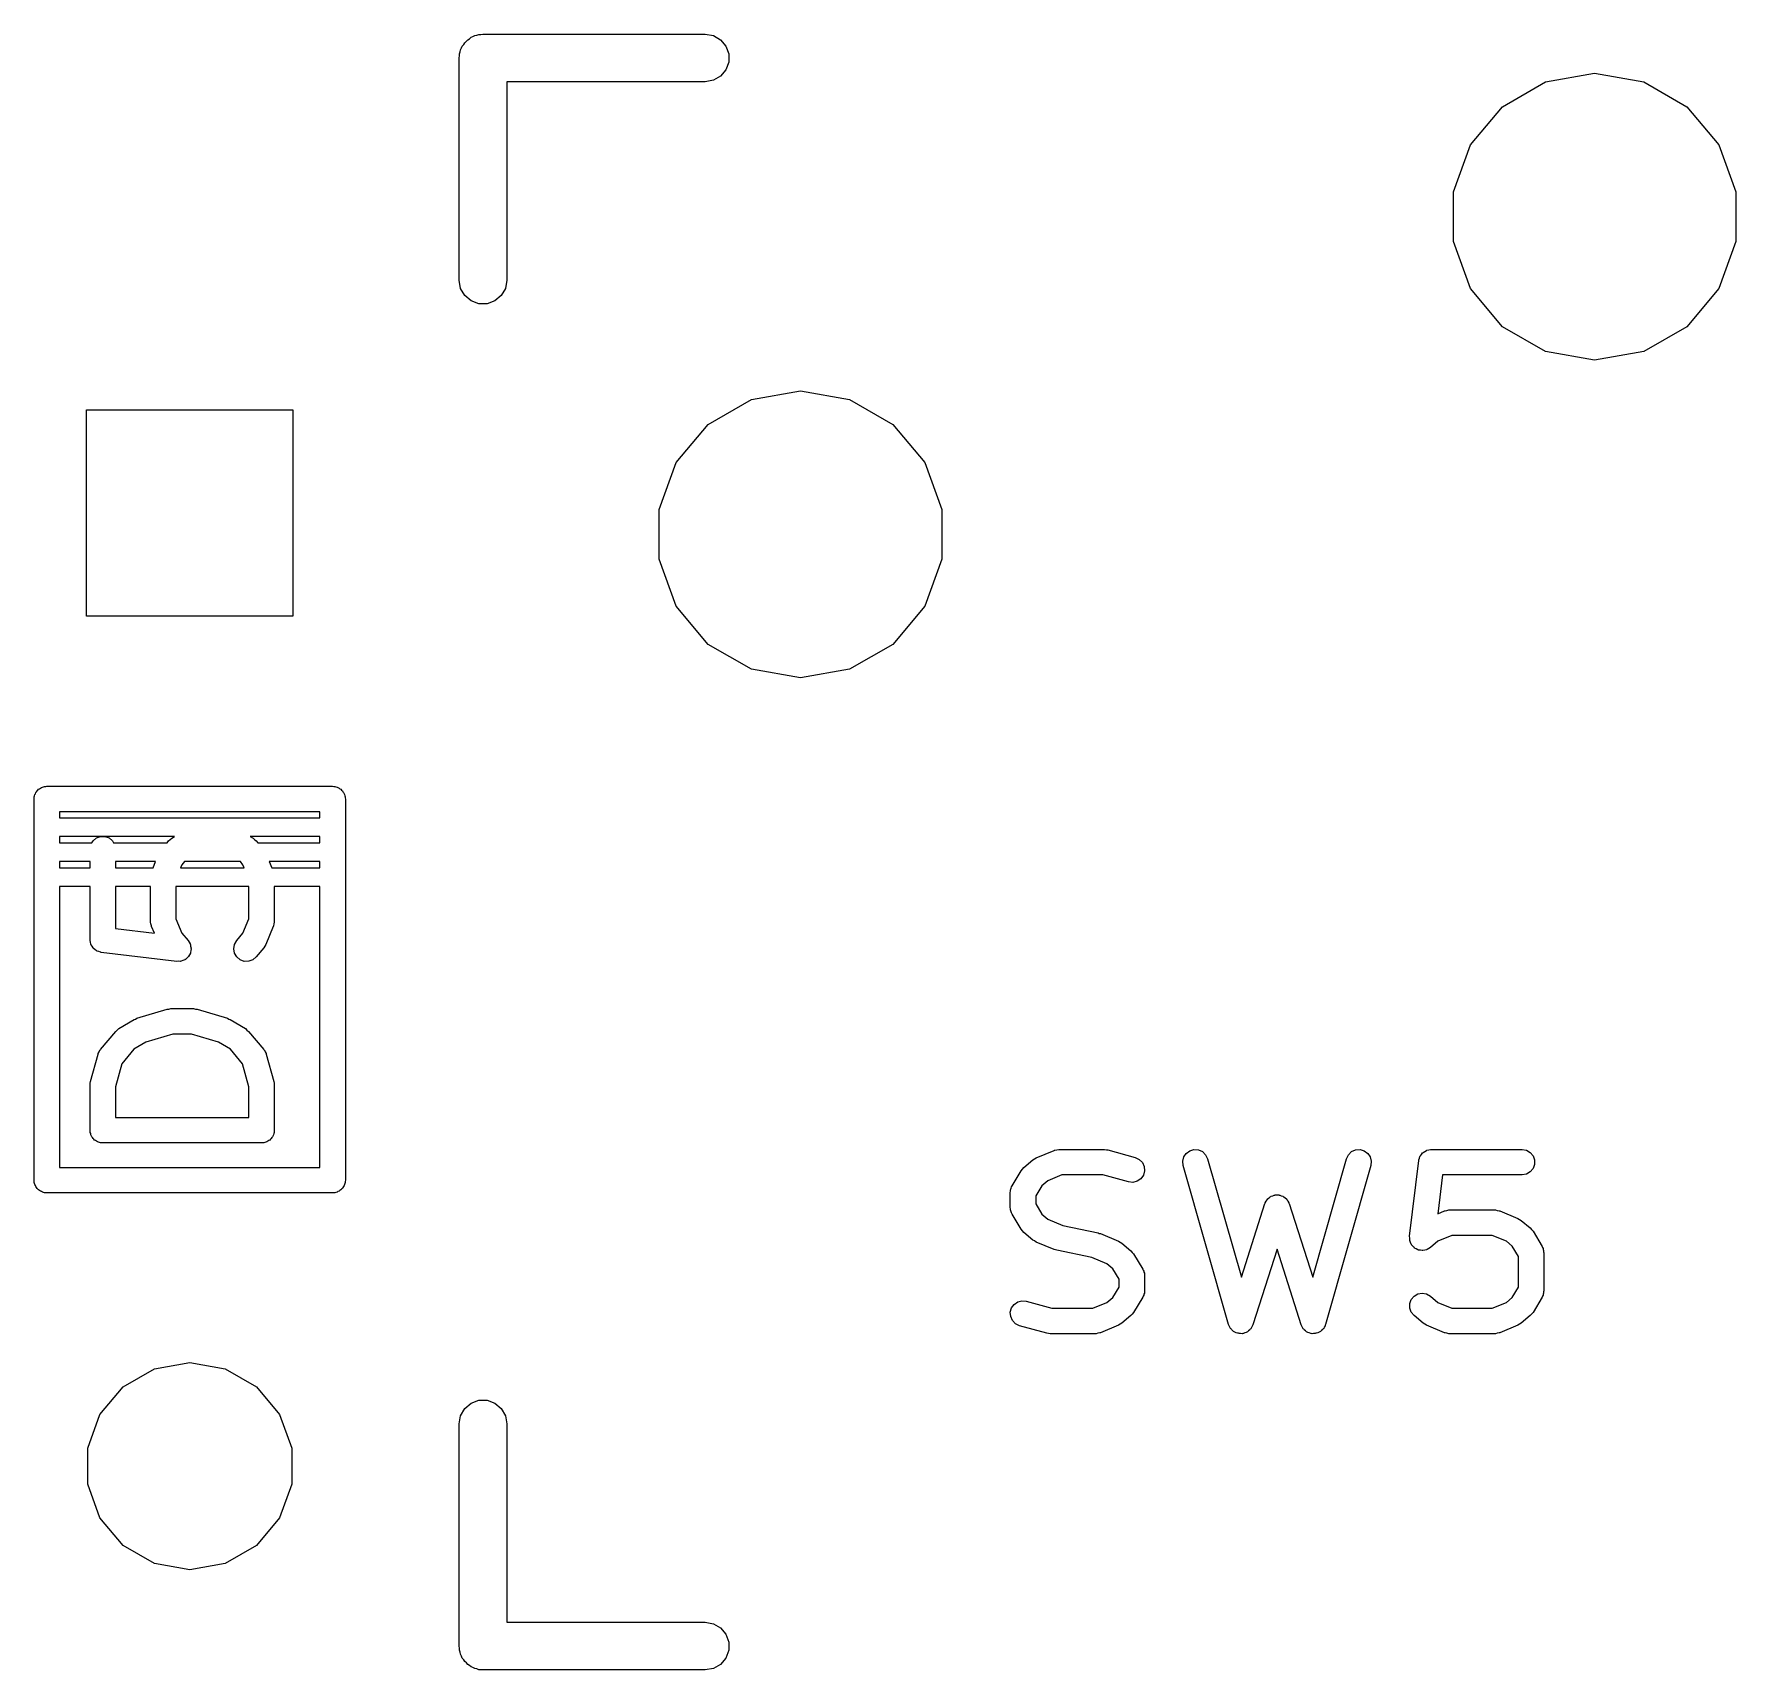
# Model space of a CAD drawing. Extents: x 47 to 330, y -254 to -153.
# Drawn here: x 123.69 to 137.29, y -166.54 to -153.46 of the extents above; entities that cross this region are included whole.
import ezdxf

# ---------------------------------------------------------------- set-up
doc = ezdxf.new("R2010")
doc.units = 0
doc.header["$MEASUREMENT"] = 0
doc.layers.add('BLACK', color=7, linetype='CONTINUOUS')

msp = doc.modelspace()

# ---------------------------------------------------------------- linework, layer by layer
at = {"layer": 'Black'}
for p, q in [((127.129, -153.528), (127.142, -153.517)), ((127.142, -153.517), (127.153, -153.504)), ((127.153, -153.504), (127.167, -153.496)), ((127.167, -153.496), (127.18, -153.485)), ((127.18, -153.485), (127.195, -153.479)), ((127.195, -153.479), (127.21, -153.471)), ((127.21, -153.471), (127.226, -153.468)), ((127.226, -153.468), (127.242, -153.462)), ((127.242, -153.462), (127.259, -153.462)), ((127.259, -153.462), (127.275, -153.459)), ((127.275, -153.459), (129.053, -153.459)), ((129.053, -153.459), (129.118, -153.471)), ((129.118, -153.471), (129.175, -153.504)), ((129.175, -153.504), (129.218, -153.555)), ((127.084, -153.65), (127.087, -153.634)), ((127.084, -155.428), (127.084, -153.65)), ((127.087, -153.617), (127.093, -153.601)), ((127.087, -153.634), (127.087, -153.617)), ((127.093, -153.601), (127.096, -153.585)), ((127.096, -153.585), (127.104, -153.57)), ((127.104, -153.57), (127.11, -153.555)), ((127.11, -153.555), (127.121, -153.542)), ((127.121, -153.542), (127.129, -153.528)), ((129.218, -153.555), (129.241, -153.617)), ((129.241, -153.617), (129.241, -153.683)), ((129.218, -153.745), (129.175, -153.796)), ((129.241, -153.683), (129.218, -153.745)), ((135.773, -153.842), (136.165, -153.773)), ((136.165, -153.773), (136.557, -153.842)), ((129.053, -153.84), (127.465, -153.84)), ((127.465, -153.84), (127.465, -155.428)), ((129.118, -153.829), (129.053, -153.84)), ((129.175, -153.796), (129.118, -153.829)), ((135.427, -154.041), (135.773, -153.842)), ((136.557, -153.842), (136.903, -154.041)), ((135.171, -154.346), (135.427, -154.041)), ((136.903, -154.041), (137.159, -154.346)), ((135.035, -154.721), (135.171, -154.346)), ((137.159, -154.346), (137.295, -154.721)), ((135.035, -155.119), (135.035, -154.721)), ((137.295, -154.721), (137.295, -155.119)), ((135.171, -155.494), (135.035, -155.119)), ((137.295, -155.119), (137.159, -155.494)), ((127.096, -155.493), (127.084, -155.428)), ((127.129, -155.55), (127.096, -155.493)), ((127.18, -155.593), (127.129, -155.55)), ((127.421, -155.55), (127.37, -155.593)), ((127.454, -155.493), (127.421, -155.55)), ((127.465, -155.428), (127.454, -155.493)), ((135.427, -155.799), (135.171, -155.494)), ((137.159, -155.494), (136.903, -155.799)), ((127.242, -155.616), (127.18, -155.593)), ((127.308, -155.616), (127.242, -155.616)), ((127.37, -155.593), (127.308, -155.616)), ((135.773, -155.998), (135.427, -155.799)), ((136.903, -155.799), (136.557, -155.998)), ((136.165, -156.067), (135.773, -155.998)), ((136.557, -155.998), (136.165, -156.067)), ((129.423, -156.382), (129.815, -156.313)), ((129.815, -156.313), (130.207, -156.382)), ((124.104, -158.115), (124.104, -156.464)), ((124.104, -156.464), (125.755, -156.464)), ((125.755, -156.464), (125.755, -158.115)), ((129.077, -156.581), (129.423, -156.382)), ((130.207, -156.382), (130.553, -156.581)), ((128.821, -156.886), (129.077, -156.581)), ((130.553, -156.581), (130.809, -156.886)), ((128.685, -157.261), (128.821, -156.886)), ((130.809, -156.886), (130.945, -157.261)), ((128.685, -157.659), (128.685, -157.261)), ((130.945, -157.261), (130.945, -157.659)), ((128.821, -158.034), (128.685, -157.659)), ((130.945, -157.659), (130.809, -158.034)), ((125.755, -158.115), (124.104, -158.115)), ((129.077, -158.339), (128.821, -158.034)), ((130.809, -158.034), (130.553, -158.339)), ((129.423, -158.538), (129.077, -158.339)), ((130.553, -158.339), (130.207, -158.538)), ((129.815, -158.607), (129.423, -158.538)), ((130.207, -158.538), (129.815, -158.607)), ((123.709, -159.511), (123.716, -159.505)), ((123.716, -159.505), (123.722, -159.498)), ((123.722, -159.498), (123.729, -159.494)), ((123.729, -159.494), (123.736, -159.488)), ((123.736, -159.488), (123.745, -159.485)), ((123.745, -159.485), (123.752, -159.481)), ((123.752, -159.481), (123.761, -159.479)), ((123.761, -159.479), (123.769, -159.476)), ((123.769, -159.476), (123.778, -159.476)), ((123.778, -159.476), (123.787, -159.474)), ((123.787, -159.474), (126.073, -159.474)), ((126.073, -159.474), (126.082, -159.476)), ((126.082, -159.476), (126.091, -159.476)), ((126.091, -159.476), (126.099, -159.479)), ((126.099, -159.479), (126.108, -159.481)), ((126.108, -159.481), (126.115, -159.485)), ((126.115, -159.485), (126.124, -159.488)), ((126.124, -159.488), (126.131, -159.494)), ((126.131, -159.494), (126.138, -159.498)), ((126.138, -159.498), (126.144, -159.505)), ((126.144, -159.505), (126.151, -159.511)), ((123.685, -159.576), (123.687, -159.567)), ((123.685, -162.624), (123.685, -159.576)), ((123.687, -159.558), (123.69, -159.55)), ((123.687, -159.567), (123.687, -159.558)), ((123.69, -159.55), (123.692, -159.541)), ((123.692, -159.541), (123.696, -159.534)), ((123.696, -159.534), (123.699, -159.525)), ((123.699, -159.525), (123.705, -159.518)), ((123.705, -159.518), (123.709, -159.511)), ((126.151, -159.511), (126.155, -159.518)), ((126.155, -159.518), (126.161, -159.525)), ((126.161, -159.525), (126.164, -159.534)), ((126.164, -159.534), (126.168, -159.541)), ((126.168, -159.541), (126.17, -159.55)), ((126.17, -159.55), (126.173, -159.558)), ((126.173, -159.558), (126.173, -159.567)), ((126.173, -159.567), (126.175, -159.576)), ((126.175, -159.576), (126.175, -162.624)), ((125.971, -159.678), (123.889, -159.678)), ((123.889, -159.678), (123.889, -159.725)), ((123.889, -159.725), (123.93, -159.725)), ((123.93, -159.725), (125.971, -159.725)), ((125.971, -159.725), (125.971, -159.678)), ((123.93, -159.875), (123.889, -159.875)), ((123.889, -159.875), (123.889, -159.925)), ((124.809, -159.875), (123.93, -159.875)), ((124.148, -159.925), (124.157, -159.91)), ((124.157, -159.91), (124.184, -159.887)), ((124.184, -159.887), (124.217, -159.875)), ((124.217, -159.875), (124.252, -159.875)), ((124.252, -159.875), (124.285, -159.887)), ((124.285, -159.887), (124.312, -159.91)), ((124.312, -159.91), (124.321, -159.925)), ((124.749, -159.925), (124.761, -159.91)), ((124.761, -159.91), (124.774, -159.899)), ((124.774, -159.899), (124.787, -159.888)), ((124.787, -159.888), (124.809, -159.875)), ((125.414, -159.875), (125.436, -159.888)), ((125.971, -159.875), (125.414, -159.875)), ((125.436, -159.888), (125.449, -159.899)), ((125.449, -159.899), (125.462, -159.91)), ((125.462, -159.91), (125.474, -159.925)), ((125.971, -159.925), (125.971, -159.875)), ((123.889, -159.925), (124.148, -159.925)), ((124.321, -159.925), (124.749, -159.925)), ((125.474, -159.925), (125.971, -159.925)), ((123.889, -160.075), (123.889, -160.125)), ((124.133, -160.075), (123.889, -160.075)), ((123.889, -160.125), (124.133, -160.125)), ((124.133, -160.125), (124.133, -160.075)), ((124.336, -160.075), (124.336, -160.125)), ((124.657, -160.075), (124.336, -160.075)), ((124.336, -160.125), (124.637, -160.125)), ((124.637, -160.125), (124.657, -160.075)), ((124.867, -160.101), (124.857, -160.125)), ((124.857, -160.125), (125.366, -160.125)), ((124.888, -160.075), (124.867, -160.101)), ((125.335, -160.075), (124.888, -160.075)), ((125.356, -160.101), (125.335, -160.075)), ((125.366, -160.125), (125.356, -160.101)), ((125.565, -160.075), (125.586, -160.125)), ((125.971, -160.075), (125.565, -160.075)), ((125.586, -160.125), (125.971, -160.125)), ((125.971, -160.125), (125.971, -160.075)), ((124.133, -160.275), (123.889, -160.275)), ((123.889, -160.275), (123.889, -162.522)), ((124.133, -160.701), (124.133, -160.275)), ((124.336, -160.275), (124.336, -160.611)), ((124.617, -160.275), (124.336, -160.275)), ((124.617, -160.556), (124.617, -160.275)), ((125.403, -160.275), (124.82, -160.275)), ((124.82, -160.275), (124.82, -160.535)), ((125.403, -160.535), (125.403, -160.275)), ((125.606, -160.275), (125.606, -160.556)), ((125.971, -160.275), (125.606, -160.275)), ((125.971, -162.522), (125.971, -160.275)), ((124.617, -160.558), (124.617, -160.556)), ((124.617, -160.56), (124.617, -160.558)), ((124.62, -160.575), (124.617, -160.56)), ((124.623, -160.59), (124.62, -160.575)), ((124.624, -160.593), (124.623, -160.59)), ((124.625, -160.595), (124.624, -160.593)), ((124.647, -160.648), (124.625, -160.595)), ((124.82, -160.535), (124.867, -160.648)), ((125.356, -160.648), (125.403, -160.535)), ((125.598, -160.595), (125.538, -160.74)), ((125.599, -160.592), (125.598, -160.595)), ((125.6, -160.59), (125.599, -160.592)), ((125.603, -160.575), (125.6, -160.59)), ((125.606, -160.56), (125.603, -160.575)), ((125.606, -160.556), (125.606, -160.558)), ((125.606, -160.558), (125.606, -160.56)), ((124.133, -160.704), (124.133, -160.701)), ((124.133, -160.706), (124.133, -160.704)), ((124.136, -160.721), (124.133, -160.706)), ((124.139, -160.736), (124.136, -160.721)), ((124.336, -160.611), (124.647, -160.648)), ((124.867, -160.648), (124.917, -160.708)), ((124.917, -160.708), (124.925, -160.721)), ((124.925, -160.721), (124.933, -160.733)), ((124.933, -160.733), (124.933, -160.736)), ((125.288, -160.739), (125.306, -160.708)), ((125.306, -160.708), (125.356, -160.648)), ((124.14, -160.738), (124.139, -160.736)), ((124.141, -160.741), (124.14, -160.738)), ((124.149, -160.753), (124.141, -160.741)), ((124.157, -160.766), (124.149, -160.753)), ((124.159, -160.768), (124.157, -160.766)), ((124.16, -160.77), (124.159, -160.768)), ((124.172, -160.779), (124.16, -160.77)), ((124.184, -160.789), (124.172, -160.779)), ((124.186, -160.79), (124.184, -160.789)), ((124.189, -160.792), (124.186, -160.79)), ((124.203, -160.796), (124.189, -160.792)), ((124.217, -160.801), (124.203, -160.796)), ((124.22, -160.801), (124.217, -160.801)), ((124.222, -160.802), (124.22, -160.801)), ((124.827, -160.874), (124.222, -160.802)), ((124.876, -160.867), (124.862, -160.872)), ((124.89, -160.862), (124.876, -160.867)), ((124.892, -160.86), (124.89, -160.862)), ((124.895, -160.858), (124.892, -160.86)), ((124.906, -160.848), (124.895, -160.858)), ((124.917, -160.839), (124.906, -160.848)), ((124.918, -160.836), (124.917, -160.839)), ((124.921, -160.834), (124.918, -160.836)), ((124.927, -160.821), (124.921, -160.834)), ((124.935, -160.808), (124.927, -160.821)), ((124.933, -160.736), (124.935, -160.739)), ((124.935, -160.739), (124.937, -160.753)), ((124.937, -160.803), (124.935, -160.806)), ((124.935, -160.806), (124.935, -160.808)), ((124.937, -160.753), (124.941, -160.768)), ((124.938, -160.788), (124.937, -160.803)), ((124.941, -160.774), (124.938, -160.788)), ((124.941, -160.768), (124.94, -160.771)), ((124.94, -160.771), (124.941, -160.774)), ((125.282, -160.774), (125.288, -160.739)), ((125.288, -160.808), (125.282, -160.774)), ((125.306, -160.839), (125.288, -160.808)), ((125.333, -160.862), (125.306, -160.839)), ((125.366, -160.874), (125.333, -160.862)), ((125.435, -160.861), (125.402, -160.873)), ((125.462, -160.838), (125.435, -160.861)), ((125.522, -160.766), (125.462, -160.838)), ((125.53, -160.753), (125.522, -160.766)), ((125.538, -160.74), (125.53, -160.753)), ((124.842, -160.873), (124.827, -160.874)), ((124.857, -160.874), (124.842, -160.873)), ((124.859, -160.873), (124.857, -160.874)), ((124.862, -160.872), (124.859, -160.873)), ((125.402, -160.873), (125.366, -160.874)), ((124.508, -161.329), (124.75, -161.257)), ((124.75, -161.257), (124.764, -161.255)), ((124.764, -161.255), (124.779, -161.252)), ((124.779, -161.252), (124.96, -161.252)), ((124.96, -161.252), (124.975, -161.255)), ((124.975, -161.255), (124.989, -161.257)), ((124.989, -161.257), (125.231, -161.329)), ((124.351, -161.423), (124.364, -161.412)), ((124.364, -161.412), (124.485, -161.339)), ((124.485, -161.339), (124.496, -161.335)), ((124.496, -161.335), (124.508, -161.329)), ((125.231, -161.329), (125.243, -161.335)), ((125.243, -161.335), (125.254, -161.339)), ((125.254, -161.339), (125.375, -161.412)), ((125.375, -161.412), (125.388, -161.423)), ((124.217, -161.579), (124.338, -161.434)), ((124.338, -161.434), (124.351, -161.423)), ((124.578, -161.52), (124.483, -161.577)), ((124.794, -161.456), (124.578, -161.52)), ((124.945, -161.456), (124.794, -161.456)), ((125.161, -161.52), (124.945, -161.456)), ((125.256, -161.577), (125.161, -161.52)), ((125.388, -161.423), (125.401, -161.434)), ((125.401, -161.434), (125.522, -161.579)), ((124.137, -161.835), (124.197, -161.617)), ((124.197, -161.617), (124.199, -161.614)), ((124.199, -161.61), (124.206, -161.598)), ((124.199, -161.614), (124.199, -161.61)), ((124.206, -161.598), (124.212, -161.585)), ((124.212, -161.585), (124.215, -161.583)), ((124.215, -161.583), (124.217, -161.579)), ((124.483, -161.577), (124.387, -161.693)), ((125.352, -161.693), (125.256, -161.577)), ((125.522, -161.579), (125.524, -161.583)), ((125.524, -161.583), (125.527, -161.585)), ((125.527, -161.585), (125.533, -161.598)), ((125.533, -161.598), (125.54, -161.61)), ((125.54, -161.61), (125.54, -161.614)), ((125.54, -161.614), (125.542, -161.617)), ((125.542, -161.617), (125.602, -161.835)), ((124.387, -161.693), (124.336, -161.876)), ((125.403, -161.876), (125.352, -161.693)), ((124.133, -161.862), (124.135, -161.848)), ((124.133, -162.225), (124.133, -161.862)), ((124.135, -161.848), (124.137, -161.835)), ((124.336, -161.876), (124.336, -162.123)), ((125.403, -162.123), (125.403, -161.876)), ((125.602, -161.835), (125.604, -161.848)), ((125.604, -161.848), (125.606, -161.862)), ((125.606, -161.862), (125.606, -162.225)), ((124.134, -162.234), (124.133, -162.225)), ((124.336, -162.123), (125.403, -162.123)), ((125.606, -162.225), (125.605, -162.234)), ((124.134, -162.243), (124.134, -162.234)), ((124.138, -162.251), (124.134, -162.243)), ((124.139, -162.26), (124.138, -162.251)), ((124.143, -162.267), (124.139, -162.26)), ((124.147, -162.276), (124.143, -162.267)), ((124.152, -162.282), (124.147, -162.276)), ((124.157, -162.29), (124.152, -162.282)), ((124.164, -162.296), (124.157, -162.29)), ((124.169, -162.303), (124.164, -162.296)), ((124.177, -162.307), (124.169, -162.303)), ((124.184, -162.313), (124.177, -162.307)), ((124.192, -162.316), (124.184, -162.313)), ((124.2, -162.32), (124.192, -162.316)), ((124.209, -162.322), (124.2, -162.32)), ((124.217, -162.325), (124.209, -162.322)), ((124.226, -162.325), (124.217, -162.325)), ((124.235, -162.326), (124.226, -162.325)), ((125.505, -162.326), (124.235, -162.326)), ((125.513, -162.325), (125.505, -162.326)), ((125.522, -162.325), (125.513, -162.325)), ((125.531, -162.322), (125.522, -162.325)), ((125.539, -162.32), (125.531, -162.322)), ((125.547, -162.316), (125.539, -162.32)), ((125.555, -162.313), (125.547, -162.316)), ((125.562, -162.307), (125.555, -162.313)), ((125.57, -162.303), (125.562, -162.307)), ((125.576, -162.296), (125.57, -162.303)), ((125.582, -162.29), (125.576, -162.296)), ((125.587, -162.282), (125.582, -162.29)), ((125.593, -162.276), (125.587, -162.282)), ((125.596, -162.267), (125.593, -162.276)), ((125.6, -162.26), (125.596, -162.267)), ((125.602, -162.251), (125.6, -162.26)), ((125.605, -162.243), (125.602, -162.251)), ((125.605, -162.234), (125.605, -162.243)), ((131.601, -162.522), (131.673, -162.462)), ((131.673, -162.462), (131.686, -162.454)), ((131.686, -162.454), (131.699, -162.446)), ((131.699, -162.446), (131.844, -162.386)), ((131.844, -162.386), (131.846, -162.385)), ((131.846, -162.385), (131.849, -162.384)), ((131.849, -162.384), (131.864, -162.381)), ((131.864, -162.381), (131.879, -162.378)), ((131.879, -162.378), (131.881, -162.378)), ((131.881, -162.378), (131.883, -162.378)), ((131.883, -162.378), (132.246, -162.378)), ((132.246, -162.378), (132.26, -162.38)), ((132.26, -162.38), (132.273, -162.382)), ((132.273, -162.382), (132.491, -162.442)), ((132.491, -162.442), (132.523, -162.457)), ((132.523, -162.457), (132.548, -162.482)), ((132.548, -162.482), (132.562, -162.515)), ((132.871, -162.472), (132.879, -162.438)), ((132.874, -162.507), (132.871, -162.472)), ((132.879, -162.438), (132.899, -162.409)), ((132.899, -162.409), (132.927, -162.388)), ((132.927, -162.388), (132.961, -162.378)), ((132.961, -162.378), (132.997, -162.381)), ((132.997, -162.381), (133.029, -162.395)), ((133.029, -162.395), (133.054, -162.42)), ((133.054, -162.42), (133.07, -162.452)), ((133.07, -162.452), (133.34, -163.399)), ((133.91, -163.399), (134.18, -162.452)), ((134.18, -162.452), (134.196, -162.42)), ((134.196, -162.42), (134.221, -162.395)), ((134.221, -162.395), (134.253, -162.381)), ((134.253, -162.381), (134.289, -162.378)), ((134.289, -162.378), (134.323, -162.388)), ((134.323, -162.388), (134.351, -162.409)), ((134.351, -162.409), (134.371, -162.438)), ((134.371, -162.438), (134.379, -162.472)), ((134.379, -162.472), (134.376, -162.507)), ((134.685, -163.072), (134.758, -162.467)), ((134.758, -162.467), (134.759, -162.465)), ((134.759, -162.462), (134.764, -162.448)), ((134.759, -162.465), (134.759, -162.462)), ((134.764, -162.448), (134.768, -162.434)), ((134.768, -162.434), (134.77, -162.431)), ((134.77, -162.431), (134.771, -162.429)), ((134.771, -162.429), (134.78, -162.417)), ((134.78, -162.417), (134.789, -162.405)), ((134.789, -162.405), (134.792, -162.404)), ((134.792, -162.404), (134.793, -162.402)), ((134.793, -162.402), (134.806, -162.394)), ((134.806, -162.394), (134.819, -162.386)), ((134.819, -162.386), (134.822, -162.385)), ((134.822, -162.385), (134.824, -162.384)), ((134.824, -162.384), (134.839, -162.381)), ((134.839, -162.381), (134.853, -162.378)), ((134.853, -162.378), (134.856, -162.378)), ((134.856, -162.378), (134.859, -162.378)), ((134.859, -162.378), (135.584, -162.378)), ((135.584, -162.378), (135.619, -162.384)), ((135.619, -162.384), (135.65, -162.402)), ((135.65, -162.402), (135.672, -162.429)), ((135.672, -162.429), (135.684, -162.462)), ((135.684, -162.497), (135.672, -162.53)), ((135.684, -162.462), (135.684, -162.497)), ((123.687, -162.633), (123.685, -162.624)), ((123.687, -162.642), (123.687, -162.633)), ((123.889, -162.522), (125.971, -162.522)), ((126.175, -162.624), (126.173, -162.633)), ((126.173, -162.633), (126.173, -162.642)), ((131.506, -162.669), (131.578, -162.548)), ((131.578, -162.548), (131.59, -162.535)), ((131.59, -162.535), (131.601, -162.522)), ((131.791, -162.628), (131.744, -162.668)), ((131.904, -162.581), (131.791, -162.628)), ((132.232, -162.581), (131.904, -162.581)), ((132.437, -162.638), (132.232, -162.581)), ((132.472, -162.641), (132.437, -162.638)), ((132.506, -162.632), (132.472, -162.641)), ((132.535, -162.612), (132.506, -162.632)), ((132.556, -162.584), (132.535, -162.612)), ((132.565, -162.55), (132.556, -162.584)), ((132.562, -162.515), (132.565, -162.55)), ((133.237, -163.777), (132.874, -162.507)), ((134.376, -162.507), (134.013, -163.777)), ((134.949, -162.581), (134.912, -162.892)), ((135.584, -162.581), (134.949, -162.581)), ((135.619, -162.575), (135.584, -162.581)), ((135.65, -162.557), (135.619, -162.575)), ((135.672, -162.53), (135.65, -162.557)), ((123.69, -162.65), (123.687, -162.642)), ((123.692, -162.659), (123.69, -162.65)), ((123.696, -162.666), (123.692, -162.659)), ((123.699, -162.675), (123.696, -162.666)), ((123.705, -162.682), (123.699, -162.675)), ((123.709, -162.689), (123.705, -162.682)), ((123.716, -162.695), (123.709, -162.689)), ((123.722, -162.702), (123.716, -162.695)), ((123.729, -162.706), (123.722, -162.702)), ((123.736, -162.712), (123.729, -162.706)), ((123.745, -162.715), (123.736, -162.712)), ((123.752, -162.719), (123.745, -162.715)), ((123.761, -162.721), (123.752, -162.719)), ((123.769, -162.724), (123.761, -162.721)), ((123.778, -162.724), (123.769, -162.724)), ((123.787, -162.726), (123.778, -162.724)), ((126.073, -162.726), (123.787, -162.726)), ((126.082, -162.724), (126.073, -162.726)), ((126.091, -162.724), (126.082, -162.724)), ((126.099, -162.721), (126.091, -162.724)), ((126.108, -162.719), (126.099, -162.721)), ((126.115, -162.715), (126.108, -162.719)), ((126.124, -162.712), (126.115, -162.715)), ((126.131, -162.706), (126.124, -162.712)), ((126.138, -162.702), (126.131, -162.706)), ((126.144, -162.695), (126.138, -162.702)), ((126.151, -162.689), (126.144, -162.695)), ((126.155, -162.682), (126.151, -162.689)), ((126.161, -162.675), (126.155, -162.682)), ((126.164, -162.666), (126.161, -162.675)), ((126.168, -162.659), (126.164, -162.666)), ((126.17, -162.65), (126.168, -162.659)), ((126.173, -162.642), (126.17, -162.65)), ((131.491, -162.721), (131.493, -162.712)), ((131.491, -162.842), (131.491, -162.721)), ((131.493, -162.702), (131.496, -162.695)), ((131.493, -162.712), (131.493, -162.702)), ((131.496, -162.695), (131.498, -162.687)), ((131.498, -162.687), (131.502, -162.678)), ((131.502, -162.678), (131.506, -162.669)), ((131.744, -162.668), (131.695, -162.75)), ((131.695, -162.75), (131.695, -162.814)), ((133.548, -162.777), (133.55, -162.774)), ((133.55, -162.774), (133.561, -162.766)), ((133.561, -162.766), (133.571, -162.756)), ((133.571, -162.756), (133.575, -162.755)), ((133.575, -162.755), (133.578, -162.752)), ((133.578, -162.752), (133.591, -162.748)), ((133.591, -162.748), (133.603, -162.743)), ((133.603, -162.743), (133.607, -162.743)), ((133.607, -162.743), (133.611, -162.742)), ((133.611, -162.742), (133.625, -162.742)), ((133.625, -162.742), (133.639, -162.742)), ((133.639, -162.742), (133.643, -162.743)), ((133.643, -162.743), (133.647, -162.743)), ((133.647, -162.743), (133.659, -162.748)), ((133.659, -162.748), (133.672, -162.752)), ((133.672, -162.752), (133.675, -162.755)), ((133.675, -162.755), (133.679, -162.756)), ((133.679, -162.756), (133.689, -162.766)), ((133.689, -162.766), (133.7, -162.774)), ((133.7, -162.774), (133.702, -162.777)), ((131.493, -162.852), (131.491, -162.842)), ((131.493, -162.862), (131.493, -162.852)), ((131.496, -162.869), (131.493, -162.862)), ((131.498, -162.877), (131.496, -162.869)), ((131.502, -162.886), (131.498, -162.877)), ((131.506, -162.895), (131.502, -162.886)), ((131.578, -163.016), (131.506, -162.895)), ((131.695, -162.814), (131.744, -162.896)), ((131.744, -162.896), (131.791, -162.936)), ((133.34, -163.399), (133.528, -162.811)), ((133.528, -162.811), (133.53, -162.808)), ((133.53, -162.808), (133.531, -162.804)), ((133.531, -162.804), (133.538, -162.792)), ((133.538, -162.792), (133.545, -162.78)), ((133.545, -162.78), (133.548, -162.777)), ((133.702, -162.777), (133.705, -162.78)), ((133.705, -162.78), (133.712, -162.792)), ((133.712, -162.792), (133.719, -162.804)), ((133.719, -162.804), (133.72, -162.808)), ((133.72, -162.808), (133.722, -162.811)), ((133.722, -162.811), (133.91, -163.399)), ((134.912, -162.892), (134.965, -162.87)), ((134.965, -162.87), (134.967, -162.869)), ((134.967, -162.869), (134.969, -162.868)), ((134.969, -162.868), (134.984, -162.865)), ((134.984, -162.865), (134.999, -162.862)), ((134.999, -162.862), (135.002, -162.862)), ((135.002, -162.862), (135.004, -162.862)), ((135.004, -162.862), (135.367, -162.862)), ((135.367, -162.862), (135.369, -162.862)), ((135.369, -162.862), (135.371, -162.862)), ((135.371, -162.862), (135.386, -162.865)), ((135.386, -162.865), (135.401, -162.868)), ((135.401, -162.868), (135.403, -162.869)), ((135.403, -162.869), (135.406, -162.87)), ((135.406, -162.87), (135.551, -162.93)), ((131.59, -163.028), (131.578, -163.016)), ((131.601, -163.041), (131.59, -163.028)), ((131.673, -163.102), (131.601, -163.041)), ((131.791, -162.936), (131.913, -162.987)), ((131.913, -162.987), (132.194, -163.045)), ((132.194, -163.045), (132.203, -163.049)), ((135.551, -162.93), (135.564, -162.938)), ((135.564, -162.938), (135.577, -162.946)), ((135.577, -162.946), (135.649, -163.006)), ((135.649, -163.006), (135.66, -163.019)), ((135.66, -163.019), (135.672, -163.032)), ((135.672, -163.032), (135.744, -163.153)), ((131.686, -163.109), (131.673, -163.102)), ((131.699, -163.118), (131.686, -163.109)), ((131.844, -163.178), (131.699, -163.118)), ((131.854, -163.18), (131.844, -163.178)), ((131.863, -163.184), (131.854, -163.18)), ((132.203, -163.049), (132.213, -163.051)), ((132.213, -163.051), (132.358, -163.111)), ((132.358, -163.111), (132.371, -163.12)), ((132.371, -163.12), (132.384, -163.127)), ((132.384, -163.127), (132.456, -163.188)), ((133.625, -163.176), (133.431, -163.78)), ((133.819, -163.78), (133.625, -163.176)), ((134.686, -163.087), (134.685, -163.072)), ((134.686, -163.102), (134.686, -163.087)), ((134.687, -163.104), (134.686, -163.102)), ((134.687, -163.107), (134.687, -163.104)), ((134.693, -163.121), (134.687, -163.107)), ((134.698, -163.135), (134.693, -163.121)), ((134.7, -163.137), (134.698, -163.135)), ((134.701, -163.14), (134.7, -163.137)), ((134.711, -163.151), (134.701, -163.14)), ((134.721, -163.162), (134.711, -163.151)), ((134.723, -163.163), (134.721, -163.162)), ((134.725, -163.166), (134.723, -163.163)), ((134.738, -163.172), (134.725, -163.166)), ((134.751, -163.18), (134.738, -163.172)), ((134.754, -163.18), (134.751, -163.18)), ((134.757, -163.182), (134.754, -163.18)), ((134.771, -163.183), (134.757, -163.182)), ((134.786, -163.186), (134.771, -163.183)), ((134.806, -163.182), (134.792, -163.186)), ((134.821, -163.18), (134.806, -163.182)), ((134.823, -163.178), (134.821, -163.18)), ((134.826, -163.178), (134.823, -163.178)), ((134.838, -163.17), (134.826, -163.178)), ((134.851, -163.162), (134.838, -163.17)), ((134.912, -163.112), (134.851, -163.162)), ((135.024, -163.065), (134.912, -163.112)), ((135.346, -163.065), (135.024, -163.065)), ((135.459, -163.112), (135.346, -163.065)), ((135.506, -163.151), (135.459, -163.112)), ((135.555, -163.233), (135.506, -163.151)), ((135.744, -163.153), (135.748, -163.162)), ((135.748, -163.162), (135.752, -163.17)), ((135.752, -163.17), (135.754, -163.178)), ((135.754, -163.178), (135.757, -163.186)), ((132.143, -163.242), (131.863, -163.184)), ((132.265, -163.293), (132.143, -163.242)), ((132.313, -163.333), (132.265, -163.293)), ((132.456, -163.188), (132.467, -163.201)), ((132.467, -163.201), (132.478, -163.213)), ((132.478, -163.213), (132.551, -163.334)), ((134.789, -163.185), (134.786, -163.186)), ((134.792, -163.186), (134.789, -163.185)), ((135.555, -163.479), (135.555, -163.233)), ((135.757, -163.186), (135.757, -163.196)), ((135.757, -163.196), (135.759, -163.205)), ((135.759, -163.205), (135.759, -163.508)), ((132.362, -163.415), (132.313, -163.333)), ((132.362, -163.479), (132.362, -163.415)), ((132.551, -163.334), (132.554, -163.343)), ((132.554, -163.343), (132.559, -163.352)), ((132.559, -163.352), (132.561, -163.36)), ((132.561, -163.36), (132.564, -163.367)), ((132.564, -163.367), (132.564, -163.377)), ((132.564, -163.377), (132.565, -163.387)), ((132.565, -163.387), (132.565, -163.508)), ((131.551, -163.597), (131.585, -163.588)), ((131.585, -163.588), (131.62, -163.591)), ((131.62, -163.591), (131.825, -163.648)), ((132.265, -163.601), (132.313, -163.562)), ((132.313, -163.562), (132.362, -163.479)), ((132.551, -163.56), (132.478, -163.681)), ((132.554, -163.551), (132.551, -163.56)), ((132.559, -163.542), (132.554, -163.551)), ((132.561, -163.534), (132.559, -163.542)), ((132.564, -163.527), (132.561, -163.534)), ((132.565, -163.508), (132.564, -163.517)), ((132.564, -163.517), (132.564, -163.527)), ((134.686, -163.611), (134.698, -163.578)), ((134.698, -163.578), (134.721, -163.551)), ((134.721, -163.551), (134.751, -163.533)), ((134.751, -163.533), (134.786, -163.527)), ((134.786, -163.527), (134.821, -163.533)), ((134.821, -163.533), (134.851, -163.551)), ((134.851, -163.551), (134.912, -163.601)), ((135.459, -163.601), (135.506, -163.562)), ((135.506, -163.562), (135.555, -163.479)), ((135.744, -163.56), (135.672, -163.681)), ((135.748, -163.551), (135.744, -163.56)), ((135.752, -163.542), (135.748, -163.551)), ((135.754, -163.534), (135.752, -163.542)), ((135.757, -163.527), (135.754, -163.534)), ((135.759, -163.508), (135.757, -163.517)), ((135.757, -163.517), (135.757, -163.527)), ((131.492, -163.679), (131.501, -163.645)), ((131.495, -163.714), (131.492, -163.679)), ((131.509, -163.747), (131.495, -163.714)), ((131.501, -163.645), (131.522, -163.617)), ((131.522, -163.617), (131.551, -163.597)), ((131.825, -163.648), (132.153, -163.648)), ((132.153, -163.648), (132.265, -163.601)), ((132.456, -163.707), (132.384, -163.767)), ((132.467, -163.694), (132.456, -163.707)), ((132.478, -163.681), (132.467, -163.694)), ((134.686, -163.647), (134.686, -163.611)), ((134.698, -163.68), (134.686, -163.647)), ((134.721, -163.707), (134.698, -163.68)), ((134.794, -163.767), (134.721, -163.707)), ((134.912, -163.601), (135.024, -163.648)), ((135.024, -163.648), (135.346, -163.648)), ((135.346, -163.648), (135.459, -163.601)), ((135.649, -163.707), (135.577, -163.767)), ((135.66, -163.694), (135.649, -163.707)), ((135.672, -163.681), (135.66, -163.694)), ((131.534, -163.772), (131.509, -163.747)), ((131.566, -163.787), (131.534, -163.772)), ((131.784, -163.847), (131.566, -163.787)), ((131.797, -163.849), (131.784, -163.847)), ((131.811, -163.851), (131.797, -163.849)), ((132.174, -163.851), (131.811, -163.851)), ((132.176, -163.851), (132.174, -163.851)), ((132.178, -163.851), (132.176, -163.851)), ((132.193, -163.848), (132.178, -163.851)), ((132.208, -163.845), (132.193, -163.848)), ((132.21, -163.844), (132.208, -163.845)), ((132.213, -163.843), (132.21, -163.844)), ((132.358, -163.783), (132.213, -163.843)), ((132.371, -163.775), (132.358, -163.783)), ((132.384, -163.767), (132.371, -163.775)), ((133.239, -163.783), (133.237, -163.777)), ((133.241, -163.788), (133.239, -163.783)), ((133.247, -163.798), (133.241, -163.788)), ((133.252, -163.809), (133.247, -163.798)), ((133.257, -163.813), (133.252, -163.809)), ((133.26, -163.818), (133.257, -163.813)), ((133.269, -163.825), (133.26, -163.818)), ((133.278, -163.834), (133.269, -163.825)), ((133.283, -163.836), (133.278, -163.834)), ((133.287, -163.839), (133.283, -163.836)), ((133.299, -163.843), (133.287, -163.839)), ((133.31, -163.848), (133.299, -163.843)), ((133.316, -163.848), (133.31, -163.848)), ((133.321, -163.85), (133.316, -163.848)), ((133.333, -163.85), (133.321, -163.85)), ((133.345, -163.851), (133.333, -163.85)), ((133.351, -163.849), (133.345, -163.851)), ((133.356, -163.849), (133.351, -163.849)), ((133.368, -163.844), (133.356, -163.849)), ((133.379, -163.841), (133.368, -163.844)), ((133.384, -163.838), (133.379, -163.841)), ((133.389, -163.835), (133.384, -163.838)), ((133.398, -163.827), (133.389, -163.835)), ((133.408, -163.82), (133.398, -163.827)), ((133.411, -163.816), (133.408, -163.82)), ((133.415, -163.812), (133.411, -163.816)), ((133.421, -163.801), (133.415, -163.812)), ((133.427, -163.791), (133.421, -163.801)), ((133.429, -163.785), (133.427, -163.791)), ((133.431, -163.78), (133.429, -163.785)), ((133.821, -163.785), (133.819, -163.78)), ((133.823, -163.791), (133.821, -163.785)), ((133.829, -163.801), (133.823, -163.791)), ((133.835, -163.812), (133.829, -163.801)), ((133.839, -163.816), (133.835, -163.812)), ((133.842, -163.82), (133.839, -163.816)), ((133.852, -163.827), (133.842, -163.82)), ((133.861, -163.835), (133.852, -163.827)), ((133.866, -163.838), (133.861, -163.835)), ((133.871, -163.841), (133.866, -163.838)), ((133.882, -163.844), (133.871, -163.841)), ((133.894, -163.849), (133.882, -163.844)), ((133.899, -163.849), (133.894, -163.849)), ((133.905, -163.851), (133.899, -163.849)), ((133.917, -163.85), (133.905, -163.851)), ((133.929, -163.85), (133.917, -163.85)), ((133.934, -163.848), (133.929, -163.85)), ((133.94, -163.848), (133.934, -163.848)), ((133.951, -163.843), (133.94, -163.848)), ((133.963, -163.839), (133.951, -163.843)), ((133.967, -163.836), (133.963, -163.839)), ((133.972, -163.834), (133.967, -163.836)), ((133.981, -163.825), (133.972, -163.834)), ((133.99, -163.818), (133.981, -163.825)), ((133.993, -163.813), (133.99, -163.818)), ((133.998, -163.809), (133.993, -163.813)), ((134.003, -163.798), (133.998, -163.809)), ((134.009, -163.788), (134.003, -163.798)), ((134.011, -163.783), (134.009, -163.788)), ((134.013, -163.777), (134.011, -163.783)), ((134.807, -163.775), (134.794, -163.767)), ((134.82, -163.783), (134.807, -163.775)), ((134.965, -163.843), (134.82, -163.783)), ((134.967, -163.844), (134.965, -163.843)), ((134.969, -163.845), (134.967, -163.844)), ((134.984, -163.848), (134.969, -163.845)), ((134.999, -163.851), (134.984, -163.848)), ((135.002, -163.851), (134.999, -163.851)), ((135.004, -163.851), (135.002, -163.851)), ((135.367, -163.851), (135.004, -163.851)), ((135.369, -163.851), (135.367, -163.851)), ((135.371, -163.851), (135.369, -163.851)), ((135.386, -163.848), (135.371, -163.851)), ((135.401, -163.845), (135.386, -163.848)), ((135.403, -163.844), (135.401, -163.845)), ((135.406, -163.843), (135.403, -163.844)), ((135.551, -163.783), (135.406, -163.843)), ((135.564, -163.775), (135.551, -163.783)), ((135.577, -163.767), (135.564, -163.775)), ((124.397, -164.275), (124.647, -164.131)), ((124.647, -164.131), (124.93, -164.081)), ((124.93, -164.081), (125.213, -164.131)), ((125.213, -164.131), (125.463, -164.275)), ((124.212, -164.496), (124.397, -164.275)), ((125.463, -164.275), (125.648, -164.496)), ((127.129, -164.45), (127.18, -164.407)), ((127.18, -164.407), (127.242, -164.384)), ((127.242, -164.384), (127.308, -164.384)), ((127.308, -164.384), (127.37, -164.407)), ((127.37, -164.407), (127.421, -164.45)), ((124.114, -164.766), (124.212, -164.496)), ((125.648, -164.496), (125.746, -164.766)), ((127.084, -164.572), (127.096, -164.507)), ((127.096, -164.507), (127.129, -164.45)), ((127.421, -164.45), (127.454, -164.507)), ((127.454, -164.507), (127.465, -164.572)), ((127.084, -166.35), (127.084, -164.572)), ((127.465, -164.572), (127.465, -166.159)), ((124.114, -165.054), (124.114, -164.766)), ((125.746, -164.766), (125.746, -165.054)), ((124.212, -165.324), (124.114, -165.054)), ((125.746, -165.054), (125.648, -165.324)), ((124.397, -165.545), (124.212, -165.324)), ((125.648, -165.324), (125.463, -165.545)), ((124.647, -165.689), (124.397, -165.545)), ((125.463, -165.545), (125.213, -165.689)), ((124.93, -165.739), (124.647, -165.689)), ((125.213, -165.689), (124.93, -165.739)), ((127.465, -166.159), (129.053, -166.159)), ((129.053, -166.159), (129.118, -166.171)), ((129.118, -166.171), (129.175, -166.204)), ((129.175, -166.204), (129.218, -166.255)), ((129.218, -166.255), (129.241, -166.317)), ((127.087, -166.366), (127.084, -166.35)), ((127.087, -166.383), (127.087, -166.366)), ((127.093, -166.399), (127.087, -166.383)), ((127.096, -166.415), (127.093, -166.399)), ((127.104, -166.43), (127.096, -166.415)), ((127.11, -166.445), (127.104, -166.43)), ((127.121, -166.458), (127.11, -166.445)), ((129.218, -166.445), (129.175, -166.496)), ((129.241, -166.383), (129.218, -166.445)), ((129.241, -166.317), (129.241, -166.383)), ((127.129, -166.472), (127.121, -166.458)), ((127.142, -166.483), (127.129, -166.472)), ((127.153, -166.496), (127.142, -166.483)), ((127.167, -166.504), (127.153, -166.496)), ((127.18, -166.515), (127.167, -166.504)), ((127.195, -166.521), (127.18, -166.515)), ((127.21, -166.529), (127.195, -166.521)), ((127.226, -166.532), (127.21, -166.529)), ((127.242, -166.538), (127.226, -166.532)), ((127.259, -166.538), (127.242, -166.538)), ((127.275, -166.54), (127.259, -166.538)), ((129.053, -166.54), (127.275, -166.54)), ((129.118, -166.529), (129.053, -166.54)), ((129.175, -166.496), (129.118, -166.529))]:
    msp.add_line(p, q, dxfattribs=at)

doc.saveas('drawing.dxf')
